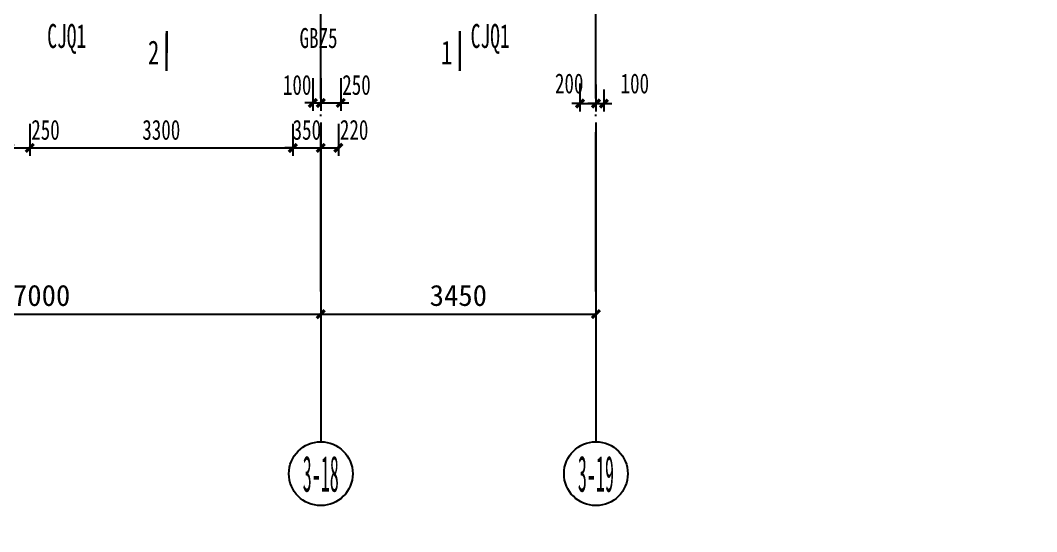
# Model space of a CAD drawing. Extents: x -3200781797 to -8106663, y 494714 to 1244925.
# Drawn here: x -8137549 to -8124806, y 599485 to 605893 of the extents above; entities that cross this region are included whole.
import ezdxf
from ezdxf.enums import TextEntityAlignment as Align
from ezdxf.xclip import XClip

# ---------------------------------------------------------------- set-up
doc = ezdxf.new("R2010")
doc.units = 0
doc.header["$LTSCALE"] = 1000
doc.header["$MEASUREMENT"] = 0
doc.header["$XCLIPFRAME"] = 0
doc.linetypes.add('3#-轴线$0$DOTE', pattern=[2.42, 2, -0.2, 0.02, -0.2])
doc.linetypes.add('DASH', pattern=[0.35, 0.25, -0.1])
doc.layers.get('Defpoints').update_dxf_attribs({"color": 30, "linetype": 'DASH'})
for name, color, linetype in [('3#-夹层$0$S-SLAB-HOLE', 5, 'Continuous'), ('3#-轴线$0$3#-轴号$0$A-ANNO-AXIS-CIRC', 3, 'Continuous'), ('3#-轴线$0$3#-轴号$0$A-ANNO-AXIS-TEXT', 7, 'Continuous'), ('3#-轴线$0$3#-轴号$0$A-ANNO-DIMS', 3, 'Continuous'), ('3#-轴线$0$A-ANNO-DOTE', 10, '3#-轴线$0$DOTE'), ('3#-轴线$0$AXIS_TEXT', 7, 'Continuous'), ('3#4#5#模板$0$S-ANNO-TEXT', 7, 'Continuous'), ('3#4#5#模板$0$S-SLAB-TEXT', 120, 'Continuous'), ('DIM', 3, 'Continuous'), ('S-PC-FQ-WYQ', 4, 'Continuous'), ('S-WALL-COLU-TEXT', 2, 'Continuous'), ('S-WALL-DIMS', 50, 'Continuous'), ('THICK', 6, 'Continuous'), ('地库模板$0$HATCH', 254, 'Continuous')]:
    doc.layers.add(name, color=color, linetype=linetype)
doc.layers.add('WALL-TEXT', color=2, linetype='Continuous', lineweight=25)
doc.styles.add('3#-轴线$0$3#-轴号$0$_TCH_AXIS', font='')
doc.styles.add('3#-轴线$0$3#-轴号$0$_TCH_DIM_T3', font='')
doc.styles.add('3#-轴线$0$COMPLEX', font='COMPLEX')
doc.styles.add('TSSD_Dimension', font='', dxfattribs={"width": 0.7})
doc.styles.add('楷体', font='', dxfattribs={"width": 0.6})
doc.styles.add('楷体GB312', font='', dxfattribs={"width": 0.8})
doc.styles.get('3#-轴线$0$3#-轴号$0$_TCH_AXIS').set_extended_font_data('SimSun')
doc.styles.get('3#-轴线$0$3#-轴号$0$_TCH_DIM_T3').set_extended_font_data('SimSun')
doc.styles.get('TSSD_Dimension').set_extended_font_data('KaiTi_GB2312')
doc.styles.get('楷体').set_extended_font_data('KaiTi_GB2312')
doc.styles.get('楷体GB312').set_extended_font_data('楷体_GB2312')
doc.dimstyles.new('3#-轴线$0$3#-轴号$0$_TCH_ARCH&&100', dxfattribs={"dimtxt": 264.345992, "dimasz": 100, "dimexe": 250, "dimexo": 300, "dimgap": 100, "dimtad": 1, "dimdec": 0, "dimzin": 0, "dimdsep": 46, "dimtxsty": '3#-轴线$0$3#-轴号$0$_TCH_DIM_T3', "dimblk": '3#-轴线$0$3#-轴号$0$_ArchTick', "dimcen": 0.09, "dimclrt": 7, "dimazin": 2, "dimtfac": 1, "dimtdec": 0, "dimtix": 1, "dimtmove": 2, "dimatfit": 3, "dimfxl": 100, "dimtolj": 1, "dimtzin": 0, "dimarcsym": 0})
doc.dimstyles.new('TSSD_100_100', dxfattribs={"dimtxt": 250, "dimasz": 100, "dimexe": 100, "dimexo": 250, "dimgap": 100, "dimtad": 1, "dimdec": 0, "dimzin": 0, "dimdsep": 46, "dimtxsty": 'TSSD_Dimension', "dimblk": 'ARCHTICK', "dimcen": 0, "dimdle": 100, "dimclrt": 7, "dimadec": 0, "dimazin": 0, "dimtfac": 1, "dimtdec": 0, "dimtix": 1, "dimtmove": 2, "dimatfit": 3, "dimfxl": 1, "dimtolj": 1, "dimtzin": 0, "dimarcsym": 0})
doc.dimstyles.new('TSSD_100_100$0', dxfattribs={"dimtxt": 250, "dimasz": 100, "dimexe": 100, "dimexo": 0, "dimgap": 100, "dimtad": 1, "dimdec": 0, "dimzin": 0, "dimdsep": 46, "dimtxsty": 'TSSD_Dimension', "dimblk1": 'ARCHTICK', "dimblk2": 'ARCHTICK', "dimsah": 1, "dimcen": 0, "dimclrt": 7, "dimadec": 0, "dimazin": 0, "dimtfac": 1, "dimtdec": 0, "dimtix": 1, "dimtmove": 2, "dimatfit": 3, "dimldrblk": 'ARCHTICK', "dimfxl": 300, "dimfxlon": 1, "dimtvp": 0.7, "dimtolj": 1, "dimtzin": 0, "dimarcsym": 0})

# ---------------------------------------------------------------- blocks, each defined once
blk = doc.blocks.new('3-an-jia')
at = {"layer": 'S-WALL-COLU-TEXT', "style": '楷体GB312', "width": 0.7}
blk.add_text('GBZ5', height=250, dxfattribs=at).set_placement((-7933990, 605541))
blk = doc.blocks.new('q1')
at = {"layer": 'WALL-TEXT', "style": '楷体', "width": 0.6}
for p in [(-8133013, 456844), (-8127704, 456844)]:
    blk.add_text('CJQ1', height=300, dxfattribs=at).set_placement(p)
blk = doc.blocks.new('_ArchTick')
at = {"color": 0, "linetype": 'ByBlock', "const_width": 0.4}
blk.add_lwpolyline([(-0.5, -0.5), (0.5, 0.5)], dxfattribs=at)
blk = doc.blocks.new('*D884')
at = {"layer": 'Defpoints', "color": 0, "transparency": 16777216}
for p in [(79450, -113832), (79650, -113844), (79650, -114331)]:
    blk.add_point(p, dxfattribs=at)
at = {"layer": 'DIM', "color": 0, "lineweight": -2, "transparency": 16777216}
for p, q in [((79450, -114082), (79450, -114431)), ((79650, -114094), (79650, -114431)), ((79450, -114331), (79350, -114331)), ((79450, -114331), (79650, -114331)), ((79650, -114331), (79750, -114331))]:
    blk.add_line(p, q, dxfattribs=at)
at = {"layer": 'DIM', "color": 0, "lineweight": -2, "transparency": 16777216, "xscale": 100, "yscale": 100, "zscale": 100}
blk.add_blockref('_ArchTick', (79450, -114331), dxfattribs=at)
at = {"layer": 'DIM', "color": 0, "lineweight": -2, "transparency": 16777216, "xscale": 100, "yscale": 100, "zscale": 100, "rotation": 180}
blk.add_blockref('_ArchTick', (79650, -114331), dxfattribs=at)
at = {"layer": 'DIM', "color": 7, "transparency": 16777216, "insert": (79315, -114081), "char_height": 250, "attachment_point": 5, "style": 'TSSD_Dimension'}
blk.add_mtext('\\A1;200', dxfattribs=at)
blk = doc.blocks.new('*D885')
at = {"layer": 'Defpoints', "color": 0, "transparency": 16777216}
for p in [(79650, -113844), (79750, -113905), (79750, -114331)]:
    blk.add_point(p, dxfattribs=at)
at = {"layer": 'DIM', "color": 0, "lineweight": -2, "transparency": 16777216}
for p, q in [((79650, -114094), (79650, -114431)), ((79750, -114155), (79750, -114431)), ((79650, -114331), (79550, -114331)), ((79650, -114331), (79750, -114331)), ((79750, -114331), (79850, -114331))]:
    blk.add_line(p, q, dxfattribs=at)
at = {"layer": 'DIM', "color": 0, "lineweight": -2, "transparency": 16777216, "xscale": 100, "yscale": 100, "zscale": 100}
blk.add_blockref('_ArchTick', (79650, -114331), dxfattribs=at)
at = {"layer": 'DIM', "color": 0, "lineweight": -2, "transparency": 16777216, "xscale": 100, "yscale": 100, "zscale": 100, "rotation": 180}
blk.add_blockref('_ArchTick', (79750, -114331), dxfattribs=at)
at = {"layer": 'DIM', "color": 7, "transparency": 16777216, "insert": (80138, -114081), "char_height": 250, "attachment_point": 5, "style": 'TSSD_Dimension'}
blk.add_mtext('\\A1;100', dxfattribs=at)
blk = doc.blocks.new('*D890')
at = {"layer": 'Defpoints', "color": 0, "transparency": 16777216}
for p in [(76200, -113764), (76450, -113764), (76450, -114324)]:
    blk.add_point(p, dxfattribs=at)
at = {"layer": 'DIM', "color": 0, "lineweight": -2, "transparency": 16777216}
for p, q in [((76200, -114014), (76200, -114424)), ((76450, -114014), (76450, -114424)), ((76100, -114324), (76550, -114324))]:
    blk.add_line(p, q, dxfattribs=at)
at = {"layer": 'DIM', "color": 0, "lineweight": -2, "transparency": 16777216, "xscale": 100, "yscale": 100, "zscale": 100, "rotation": 180}
blk.add_blockref('_ArchTick', (76200, -114324), dxfattribs=at)
at = {"layer": 'DIM', "color": 0, "lineweight": -2, "transparency": 16777216, "xscale": 100, "yscale": 100, "zscale": 100}
blk.add_blockref('_ArchTick', (76450, -114324), dxfattribs=at)
at = {"layer": 'DIM', "color": 7, "transparency": 16777216, "insert": (76648, -114099), "char_height": 250, "attachment_point": 5, "style": 'TSSD_Dimension'}
blk.add_mtext('\\A1;250', dxfattribs=at)
blk = doc.blocks.new('*D896')
at = {"layer": 'Defpoints', "color": 0, "transparency": 16777216}
for p in [(76100, -113764), (76200, -113764), (76200, -114324)]:
    blk.add_point(p, dxfattribs=at)
at = {"layer": 'DIM', "color": 0, "lineweight": -2, "transparency": 16777216}
for p, q in [((76100, -114014), (76100, -114424)), ((76200, -114014), (76200, -114424)), ((76100, -114324), (76000, -114324)), ((76100, -114324), (76200, -114324)), ((76200, -114324), (76300, -114324))]:
    blk.add_line(p, q, dxfattribs=at)
at = {"layer": 'DIM', "color": 0, "lineweight": -2, "transparency": 16777216, "xscale": 100, "yscale": 100, "zscale": 100}
blk.add_blockref('_ArchTick', (76100, -114324), dxfattribs=at)
at = {"layer": 'DIM', "color": 0, "lineweight": -2, "transparency": 16777216, "xscale": 100, "yscale": 100, "zscale": 100, "rotation": 180}
blk.add_blockref('_ArchTick', (76200, -114324), dxfattribs=at)
at = {"layer": 'DIM', "color": 7, "transparency": 16777216, "insert": (75904, -114099), "char_height": 250, "attachment_point": 5, "style": 'TSSD_Dimension'}
blk.add_mtext('\\A1;100', dxfattribs=at)
blk = doc.blocks.new('*D1017')
at = {"layer": 'Defpoints', "color": 0, "transparency": 16777216}
for p in [(-8137682, 605893), (-8137432, 605893), (-8137432, 604294)]:
    blk.add_point(p, dxfattribs=at)
at = {"layer": 'DIM', "color": 0, "lineweight": -2, "transparency": 16777216}
for p, q in [((-8137682, 604594), (-8137682, 604194)), ((-8137432, 604594), (-8137432, 604194)), ((-8137682, 604294), (-8137432, 604294))]:
    blk.add_line(p, q, dxfattribs=at)
at = {"layer": 'DIM', "color": 0, "lineweight": -2, "transparency": 16777216, "xscale": 100, "yscale": 100, "zscale": 100, "rotation": 180}
blk.add_blockref('_ArchTick', (-8137682, 604294), dxfattribs=at)
at = {"layer": 'DIM', "color": 0, "lineweight": -2, "transparency": 16777216, "xscale": 100, "yscale": 100, "zscale": 100}
blk.add_blockref('_ArchTick', (-8137432, 604294), dxfattribs=at)
at = {"layer": 'DIM', "color": 7, "transparency": 16777216, "insert": (-8137234, 604519), "char_height": 250, "attachment_point": 5, "style": 'TSSD_Dimension'}
blk.add_mtext('\\A1;250', dxfattribs=at)
blk = doc.blocks.new('*D1093')
at = {"layer": 'Defpoints', "color": 0, "transparency": 16777216}
for p in [(-8137432, 605893), (-8134132, 605893), (-8134132, 604294)]:
    blk.add_point(p, dxfattribs=at)
at = {"layer": 'DIM', "color": 0, "lineweight": -2, "transparency": 16777216}
for p, q in [((-8137432, 604594), (-8137432, 604194)), ((-8134132, 604594), (-8134132, 604194)), ((-8137432, 604294), (-8134132, 604294))]:
    blk.add_line(p, q, dxfattribs=at)
at = {"layer": 'DIM', "color": 0, "lineweight": -2, "transparency": 16777216, "xscale": 100, "yscale": 100, "zscale": 100, "rotation": 180}
blk.add_blockref('_ArchTick', (-8137432, 604294), dxfattribs=at)
at = {"layer": 'DIM', "color": 0, "lineweight": -2, "transparency": 16777216, "xscale": 100, "yscale": 100, "zscale": 100}
blk.add_blockref('_ArchTick', (-8134132, 604294), dxfattribs=at)
at = {"layer": 'DIM', "color": 7, "transparency": 16777216, "insert": (-8135782, 604519), "char_height": 250, "attachment_point": 5, "style": 'TSSD_Dimension'}
blk.add_mtext('\\A1;3300', dxfattribs=at)
blk = doc.blocks.new('*D1094')
at = {"layer": 'Defpoints', "color": 0, "transparency": 16777216}
for p in [(-8133782, 605893), (-8133562, 605893), (-8133562, 604294)]:
    blk.add_point(p, dxfattribs=at)
at = {"layer": 'DIM', "color": 0, "lineweight": -2, "transparency": 16777216}
for p, q in [((-8133782, 604594), (-8133782, 604194)), ((-8133562, 604594), (-8133562, 604194)), ((-8133782, 604294), (-8133562, 604294))]:
    blk.add_line(p, q, dxfattribs=at)
at = {"layer": 'DIM', "color": 0, "lineweight": -2, "transparency": 16777216, "xscale": 100, "yscale": 100, "zscale": 100, "rotation": 180}
blk.add_blockref('_ArchTick', (-8133782, 604294), dxfattribs=at)
at = {"layer": 'DIM', "color": 0, "lineweight": -2, "transparency": 16777216, "xscale": 100, "yscale": 100, "zscale": 100}
blk.add_blockref('_ArchTick', (-8133562, 604294), dxfattribs=at)
at = {"layer": 'DIM', "color": 7, "transparency": 16777216, "insert": (-8133364, 604519), "char_height": 250, "attachment_point": 5, "style": 'TSSD_Dimension'}
blk.add_mtext('\\A1;220', dxfattribs=at)
blk = doc.blocks.new('*D1095')
at = {"layer": 'Defpoints', "color": 0, "transparency": 16777216}
for p in [(-8134132, 605893), (-8133782, 605893), (-8133782, 604294)]:
    blk.add_point(p, dxfattribs=at)
at = {"layer": 'DIM', "color": 0, "lineweight": -2, "transparency": 16777216}
for p, q in [((-8134132, 604594), (-8134132, 604194)), ((-8133782, 604594), (-8133782, 604194)), ((-8134132, 604294), (-8134232, 604294)), ((-8134132, 604294), (-8133782, 604294)), ((-8133782, 604294), (-8133682, 604294))]:
    blk.add_line(p, q, dxfattribs=at)
at = {"layer": 'DIM', "color": 0, "lineweight": -2, "transparency": 16777216, "xscale": 100, "yscale": 100, "zscale": 100}
blk.add_blockref('_ArchTick', (-8134132, 604294), dxfattribs=at)
at = {"layer": 'DIM', "color": 0, "lineweight": -2, "transparency": 16777216, "xscale": 100, "yscale": 100, "zscale": 100, "rotation": 180}
blk.add_blockref('_ArchTick', (-8133782, 604294), dxfattribs=at)
at = {"layer": 'DIM', "color": 7, "transparency": 16777216, "insert": (-8133957, 604519), "char_height": 250, "attachment_point": 5, "style": 'TSSD_Dimension'}
blk.add_mtext('\\A1;350', dxfattribs=at)
blk = doc.blocks.new('3#-轴线$0$_AXISO')
blk.add_circle((0, 0), 0.5)
at = {"layer": '3#-轴线$0$AXIS_TEXT', "style": '3#-轴线$0$COMPLEX', "width": 1.041667}
blk.add_attdef('A', text='', height=0.56, dxfattribs=at).set_placement((-0.25, -0.28), (0.25, -0.28), align=Align.FIT)
blk = doc.blocks.new('3#-轴线$0$3#-轴号$0$_ArchTick')
at = {"color": 0, "linetype": 'ByBlock', "const_width": 0.4}
blk.add_lwpolyline([(-0.5, -0.5), (0.5, 0.5)], dxfattribs=at)
blk = doc.blocks.new('*D2032')
at = {"layer": '3#-轴线$0$3#-轴号$0$A-ANNO-DIMS', "color": 0, "lineweight": -2, "transparency": 16777216}
for p, q in [((31350, -15882), (31350, -16632)), ((38350, -15882), (38350, -16632)), ((31350, -16382), (38350, -16382))]:
    blk.add_line(p, q, dxfattribs=at)
at = {"layer": 'Defpoints', "color": 0, "transparency": 16777216}
for p in [(31350, -15582), (38350, -15582), (38350, -16382)]:
    blk.add_point(p, dxfattribs=at)
at = {"layer": '3#-轴线$0$3#-轴号$0$A-ANNO-DIMS', "color": 0, "lineweight": -2, "transparency": 16777216, "xscale": 100, "yscale": 100, "zscale": 100, "rotation": 180}
blk.add_blockref('3#-轴线$0$3#-轴号$0$_ArchTick', (31350, -16382), dxfattribs=at)
at = {"layer": '3#-轴线$0$3#-轴号$0$A-ANNO-DIMS', "color": 0, "lineweight": -2, "transparency": 16777216, "xscale": 100, "yscale": 100, "zscale": 100}
blk.add_blockref('3#-轴线$0$3#-轴号$0$_ArchTick', (38350, -16382), dxfattribs=at)
at = {"layer": '3#-轴线$0$3#-轴号$0$A-ANNO-DIMS', "color": 7, "transparency": 16777216, "insert": (34850, -16149), "char_height": 264.3, "attachment_point": 5, "style": '3#-轴线$0$3#-轴号$0$_TCH_DIM_T3'}
blk.add_mtext('\\A1;7000', dxfattribs=at)
blk = doc.blocks.new('*D2033')
at = {"layer": '3#-轴线$0$3#-轴号$0$A-ANNO-DIMS', "color": 0, "lineweight": -2, "transparency": 16777216}
for p, q in [((38350, -15882), (38350, -16632)), ((41800, -15882), (41800, -16632)), ((38350, -16382), (41800, -16382))]:
    blk.add_line(p, q, dxfattribs=at)
at = {"layer": 'Defpoints', "color": 0, "transparency": 16777216}
for p in [(38350, -15582), (41800, -15582), (41800, -16382)]:
    blk.add_point(p, dxfattribs=at)
at = {"layer": '3#-轴线$0$3#-轴号$0$A-ANNO-DIMS', "color": 0, "lineweight": -2, "transparency": 16777216, "xscale": 100, "yscale": 100, "zscale": 100, "rotation": 180}
blk.add_blockref('3#-轴线$0$3#-轴号$0$_ArchTick', (38350, -16382), dxfattribs=at)
at = {"layer": '3#-轴线$0$3#-轴号$0$A-ANNO-DIMS', "color": 0, "lineweight": -2, "transparency": 16777216, "xscale": 100, "yscale": 100, "zscale": 100}
blk.add_blockref('3#-轴线$0$3#-轴号$0$_ArchTick', (41800, -16382), dxfattribs=at)
at = {"layer": '3#-轴线$0$3#-轴号$0$A-ANNO-DIMS', "color": 7, "transparency": 16777216, "insert": (40075, -16149), "char_height": 264.3, "attachment_point": 5, "style": '3#-轴线$0$3#-轴号$0$_TCH_DIM_T3'}
blk.add_mtext('\\A1;3450', dxfattribs=at)
blk = doc.blocks.new('地库模板')
at = {"layer": '地库模板$0$HATCH'}
h = blk.add_hatch(dxfattribs=at)
h.set_pattern_fill('METAL', color=256, scale=500, style=0)
h.set_pattern_definition([(45, (0, 0), (-1414.2135624, 1414.2135624), [])])
h.paths.add_polyline_path([(525942550, 299507560), (525942550, 299505261), (525942250, 299505261), (525942250, 299495060), (525932150, 299495060), (525932150, 299498160), (525928900, 299498160), (525928900, 299495060), (525914200, 299495060), (525914200, 299495060), (525914200, 299498160), (525910950, 299498160), (525910950, 299495060), (525910950, 299495060), (525900850, 299495060), (525900850, 299505461), (525900550, 299505461), (525900550, 299469960), (525946800, 299469960), (525946800, 299472910), (525944000, 299472910), (525944000, 299478061), (525944300, 299478061), (525944300, 299479261), (525947100, 299479261), (525947100, 299482461), (525956400, 299482461), (525956400, 299482861), (525959000, 299482861), (525959000, 299482461), (525967600, 299482461), (525967600, 299469960), (526035000, 299469960), (526035000, 299507261), (526032801, 299507246), (526032801, 299495045), (526022400, 299495060), (526022400, 299496561), (526019150, 299496561), (526019150, 299495060), (526011300, 299495060), (526011300, 299492811), (526004050, 299492811), (526004050, 299495861), (526000800, 299495861), (526000800, 299492761), (525983150, 299492761), (525983150, 299495861), (525979900, 299495861), (525979900, 299492761), (525969800, 299492761), (525969800, 299505261), (525978150, 299505262), (525978150, 299510211), (525981250, 299510211), (525981250, 299505261), (525999050, 299505261), (525999050, 299510211), (526002150, 299510211), (526002150, 299505261), (526012400, 299505261), (526012400, 299507561), (526021100, 299507561), (526021100, 299510450), (526021100, 299510656), (526021100, 299510660), (526021100, 299511211), (526022650, 299511211), (526024150, 299511211), (526024150, 299507801), (526024150, 299507801), (526024150, 299507562), (526035000, 299507461), (526032800, 299558251), (526012200, 299558251), (526012200, 299560451), (525961900, 299560451), (525961900, 299574951), (525946350, 299574951), (525946350, 299560451), (525900550, 299560451), (525900550, 299507560), (525909100, 299507561), (525909100, 299510610), (525912950, 299510610), (525912950, 299507560), (525930150, 299507560), (525930150, 299510610), (525933950, 299510610), (525933950, 299507560)])
blk = doc.blocks.new('Q-BIM')
at = {"layer": 'DIM'}
for base, p1, p2, picture, middle in [((76200, -114324.5), (76100, -113763.7), (76200, -113763.7), '*D896', (75904.4, -114099.5)), ((76450, -114324.5), (76200, -113763.7), (76450, -113763.7), '*D890', (76648.4, -114099.5)), ((79650, -114331.2), (79450, -113832), (79650, -113843.5), '*D884', (79315.3, -114081.2)), ((79750, -114331.2), (79650, -113843.5), (79750, -113904.9), '*D885', (80138.1, -114081.2))]:
    dim = blk.add_linear_dim(base=base, p1=p1, p2=p2, dimstyle='TSSD_100_100', dxfattribs=at)
    dim.commit()
    dim.dimension.update_dxf_attribs({"geometry": picture, "text_midpoint": middle, "dimtype": 128})
blk = doc.blocks.new('3#-轴线$0$3#-轴号')
at = {"layer": '3#-轴线$0$3#-轴号$0$A-ANNO-AXIS-CIRC'}
for p, q in [((38350, -13981.5), (38350, -17981.5)), ((41800, -13981.5), (41800, -17981.5))]:
    blk.add_line(p, q, dxfattribs=at)
ref = blk.add_blockref('3#-轴线$0$_AXISO', (38350, -18381.5), dxfattribs=dict(at, xscale=800, yscale=800, zscale=800))
ref.add_attrib('A', '3-18', dxfattribs={"layer": '3#-轴线$0$3#-轴号$0$A-ANNO-AXIS-TEXT', "height": 452.55, "style": '3#-轴线$0$3#-轴号$0$_TCH_AXIS', "width": 0.349609}).set_placement((38123.7, -18607.8), (38576.3, -18607.8), align=Align.FIT)
ref = blk.add_blockref('3#-轴线$0$_AXISO', (41800, -18381.5), dxfattribs=dict(at, xscale=800, yscale=800, zscale=800))
ref.add_attrib('A', '3-19', dxfattribs={"layer": '3#-轴线$0$3#-轴号$0$A-ANNO-AXIS-TEXT', "height": 452.55, "style": '3#-轴线$0$3#-轴号$0$_TCH_AXIS', "width": 0.349609}).set_placement((41573.7, -18607.8), (42026.3, -18607.8), align=Align.FIT)
at = {"layer": '3#-轴线$0$3#-轴号$0$A-ANNO-DIMS'}
for p1, p2, picture, middle in [((31350, -15581.5), (38350, -15581.5), '*D2032', (34850, -16149.3)), ((38350, -15581.5), (41800, -15581.5), '*D2033', (40075, -16149.3))]:
    dim = blk.add_aligned_dim(p1=p1, p2=p2, distance=-800, dimstyle='3#-轴线$0$3#-轴号$0$_TCH_ARCH&&100', dxfattribs=at)
    dim.commit()
    dim.dimension.update_dxf_attribs({"geometry": picture, "text_midpoint": middle})
blk = doc.blocks.new('3#-轴线')
at = {"layer": '3#-轴线$0$A-ANNO-DOTE'}
for points in [[(41800, -16100), (41800, 5500)], [(38350, -16100), (38350, -3200)]]:
    blk.add_lwpolyline(points, dxfattribs=at)
blk.add_blockref('3#-轴线$0$3#-轴号', (0, 0))
blk = doc.blocks.new('3#-夹层')
at = {"layer": '3#-夹层$0$S-SLAB-HOLE'}
blk.add_blockref('3#-轴线', (0, 0), dxfattribs=at)

msp = doc.modelspace()

# ---------------------------------------------------------------- linework, layer by layer
at = {"layer": 'THICK', "const_width": 30}
for points in [[(-8135715.6, 605259.1), (-8135714.1, 605758.1)], [(-8132040.3, 605259.1), (-8132038.8, 605758.1)]]:
    msp.add_lwpolyline(points, dxfattribs=at)

# ---------------------------------------------------------------- block references
at = {"layer": '3#4#5#模板$0$S-ANNO-TEXT'}
msp.add_blockref('3#-夹层', (-8172132.3, 618592.8), dxfattribs=at)
at = {"layer": '3#4#5#模板$0$S-SLAB-TEXT'}
ref = msp.add_blockref('地库模板', (-534071350.1, -298974120.7), dxfattribs=at)
XClip(ref).set_block_clipping_path([(525899461.1018211246, 299493622.6433330774), (525943879.1367251873, 299511172.5628080368)])
at = {"layer": 'S-PC-FQ-WYQ'}
msp.add_blockref('3-an-jia', (-200058.1, 4.9), dxfattribs=at)
at = {"layer": 'S-WALL-DIMS'}
msp.add_blockref('Q-BIM', (-8209982.3, 719181.1), dxfattribs=at)
at = {"layer": 'WALL-TEXT'}
msp.add_blockref('q1', (-4199.2, 148702.7), dxfattribs=at)

# ---------------------------------------------------------------- texts
at = {"layer": 'THICK', "style": '楷体', "width": 0.7}
for s, p in [('2', (-8135950.5, 605340.4)), ('1', (-8132275.2, 605340.4))]:
    msp.add_text(s, height=300, rotation=359.70595, dxfattribs=at).set_placement(p)

# ---------------------------------------------------------------- dimensions: what is measured, and where the dimension line sits
at = {"layer": 'DIM'}
for base, p1, p2, picture, middle in [((-8137432.3, 604293.6), (-8137682.3, 605892.8), (-8137432.3, 605892.8), '*D1017', (-8137233.9, 604518.6)), ((-8133562.3, 604293.6), (-8133782.3, 605892.5), (-8133562.3, 605892.5), '*D1094', (-8133363.9, 604518.6))]:
    dim = msp.add_linear_dim(base=base, p1=p1, p2=p2, dimstyle='TSSD_100_100$0', dxfattribs=at)
    dim.commit()
    dim.dimension.update_dxf_attribs({"geometry": picture, "text_midpoint": middle, "dimtype": 160})
for base, p1, p2, picture, middle in [((-8134131.8378, 604293.5529), (-8137432.2569, 605892.7729), (-8134131.8378, 605892.5306), '*D1093', (-8135782.0473, 604518.5529)), ((-8133782.2623, 604293.5529), (-8134131.8378, 605892.5306), (-8133782.2623, 605892.5306), '*D1095', (-8133957.0501, 604518.5529))]:
    dim = msp.add_linear_dim(base=base, p1=p1, p2=p2, dimstyle='TSSD_100_100$0', dxfattribs=at)
    dim.commit()
    dim.dimension.update_dxf_attribs({"geometry": picture, "text_midpoint": middle})

doc.saveas('drawing.dxf')
